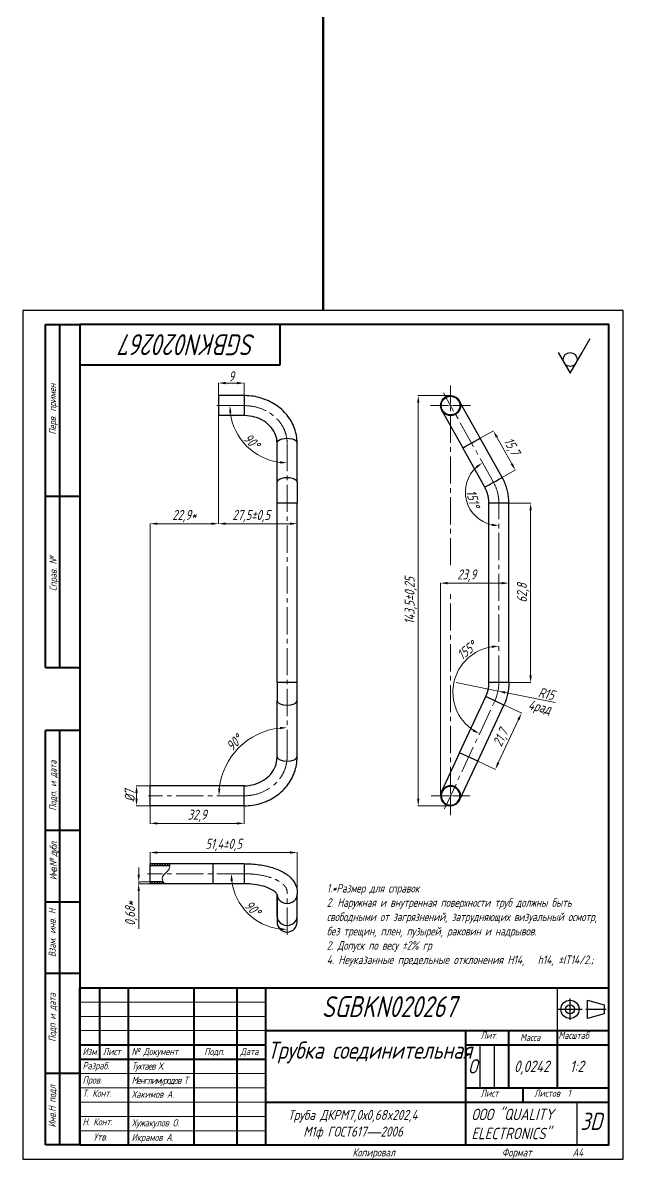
# Model space of a CAD drawing. Header units: millimetres. Extents: x 937859 to 970574, y 987894 to 996517.
# Drawn here: x 944332.6 to 944542.6, y 991222.3 to 991620 of the extents above; entities that cross this region are included whole.
import ezdxf

# ---------------------------------------------------------------- set-up
doc = ezdxf.new("R2010")
doc.units = ezdxf.units.MM
doc.header["$LTSCALE"] = 0.5
doc.linetypes.add('CENTER', pattern=[0.6, 0.375, -0.075, 0.075, -0.075])
doc.linetypes.add('CENTER2', pattern=[28.575, 19.05, -3.175, 3.175, -3.175])
for name, color, linetype, lineweight in [('0.25-STAMP', 7, 'Continuous', 25), ('0.3-STAMP', 7, 'Continuous', 30), ('MD_Visible', 7, 'Continuous', 25), ('MD_Visible Narrow', 7, 'Continuous', 25)]:
    doc.layers.add(name, color=color, linetype=linetype, lineweight=lineweight)
doc.layers.add('DIMENSION', color=1, linetype='Continuous')
doc.layers.add('Text', color=7, linetype='Continuous')
doc.styles.add('321060200064-01', font='GOST_A.TTF', dxfattribs={"width": 0.96, "oblique": 15, "height": 3.5})
doc.styles.add('A2', font='GOST_A.TTF', dxfattribs={"width": 0.955, "oblique": 15, "height": 12})
doc.styles.add('SGBKN020267', font='GOST_A.TTF', dxfattribs={"width": 0.955, "oblique": 15, "height": 3.5})
doc.styles.get("Standard").update_dxf_attribs({"font": 'GOST_A.TTF', "oblique": 15})
doc.dimstyles.new('SGBKN020267', dxfattribs={"dimtxt": 3.5, "dimasz": 2.5, "dimexe": 0.1, "dimexo": 0, "dimtad": 1, "dimtxsty": 'SGBKN020267', "dimcen": 2.5, "dimadec": 0, "dimazin": 0, "dimtfac": 1, "dimtmove": 0, "dimatfit": 3, "dimfxl": 1, "dimlwd": 9, "dimlwe": 9, "dimarcsym": 0})

# ---------------------------------------------------------------- blocks, each defined once
blk = doc.blocks.new('*D485')
at = {"color": 0, "lineweight": 9, "transparency": 16777216}
for p, q in [((944401.06, 991486), (944401.06, 991493.98)), ((944403.56, 991493.88), (944407.56, 991493.88)), ((944410.06, 991486), (944410.06, 991493.98))]:
    blk.add_line(p, q, dxfattribs=at)
at = {"color": 0, "transparency": 16777216}
for points in [[(944403.56, 991494.3), (944403.56, 991493.47), (944401.06, 991493.88)], [(944407.56, 991494.3), (944407.56, 991493.47), (944410.06, 991493.88)]]:
    blk.add_solid(points, dxfattribs=at)
at = {"layer": 'Defpoints', "color": 0, "transparency": 16777216}
for p in [(944410.06, 991493.88), (944401.06, 991486), (944410.06, 991486)]:
    blk.add_point(p, dxfattribs=at)
at = {"color": 0, "transparency": 16777216, "insert": (944405.56, 991496.26), "char_height": 3.5, "attachment_point": 5, "style": 'SGBKN020267'}
blk.add_mtext('9', dxfattribs=at)
blk = doc.blocks.new('*D486')
at = {"color": 0, "lineweight": 9, "transparency": 16777216}
for p, q in [((944401.06, 991482.5), (944401.06, 991444.59)), ((944428.56, 991459.16), (944428.56, 991444.59)), ((944426.06, 991444.69), (944403.56, 991444.69))]:
    blk.add_line(p, q, dxfattribs=at)
at = {"color": 0, "transparency": 16777216}
for points in [[(944403.56, 991445.11), (944403.56, 991444.27), (944401.06, 991444.69)], [(944426.06, 991445.11), (944426.06, 991444.27), (944428.56, 991444.69)]]:
    blk.add_solid(points, dxfattribs=at)
at = {"layer": 'Defpoints', "color": 0, "transparency": 16777216}
for p in [(944401.06, 991482.5), (944428.56, 991459.16), (944401.06, 991444.69)]:
    blk.add_point(p, dxfattribs=at)
at = {"color": 0, "transparency": 16777216, "insert": (944412.5, 991447.33), "char_height": 3.5, "attachment_point": 5, "style": 'SGBKN020267'}
blk.add_mtext('27,5%%P0,5', dxfattribs=at)
blk = doc.blocks.new('*D487')
at = {"color": 0, "lineweight": 9, "transparency": 16777216}
for p, q in [((944492.6, 991474.61), (944497.28, 991477.23)), ((944503.65, 991465.62), (944498.41, 991475)), ((944500.28, 991460.87), (944504.96, 991463.48))]:
    blk.add_line(p, q, dxfattribs=at)
at = {"color": 0, "lineweight": 5, "transparency": 16777216}
for points in [[(944498.77, 991475.2), (944498.05, 991474.79), (944497.19, 991477.18)], [(944504.01, 991465.82), (944503.29, 991465.41), (944504.87, 991463.44)]]:
    blk.add_solid(points, dxfattribs=at)
at = {"layer": 'Defpoints', "color": 0, "lineweight": 5, "transparency": 16777216}
for p in [(944492.6, 991474.61), (944497.19, 991477.18), (944500.28, 991460.87)]:
    blk.add_point(p, dxfattribs=at)
at = {"color": 0, "transparency": 16777216, "insert": (944503.33, 991471.59), "char_height": 3.5, "attachment_point": 5, "rotation": 299.1998, "style": 'SGBKN020267'}
blk.add_mtext('15,7', dxfattribs=at)
blk = doc.blocks.new('*D488')
at = {"color": 0, "lineweight": 9, "transparency": 16777216}
for p, q in [((944502.63, 991451.84), (944510.32, 991451.84)), ((944510.22, 991449.34), (944510.22, 991391.58)), ((944502.63, 991389.08), (944510.32, 991389.08))]:
    blk.add_line(p, q, dxfattribs=at)
at = {"color": 0, "transparency": 16777216}
for points in [[(944509.8, 991449.34), (944510.63, 991449.34), (944510.22, 991451.84)], [(944509.8, 991391.58), (944510.63, 991391.58), (944510.22, 991389.08)]]:
    blk.add_solid(points, dxfattribs=at)
at = {"layer": 'Defpoints', "color": 0, "transparency": 16777216}
for p in [(944502.63, 991451.84), (944502.63, 991389.08), (944510.22, 991389.08)]:
    blk.add_point(p, dxfattribs=at)
at = {"color": 0, "transparency": 16777216, "insert": (944507.58, 991420.46), "char_height": 3.5, "attachment_point": 5, "rotation": 90, "style": 'SGBKN020267'}
blk.add_mtext('62,8', dxfattribs=at)
blk = doc.blocks.new('*D489')
at = {"color": 0, "lineweight": 9, "transparency": 16777216}
for p, q in [((944500.9, 991381.26), (944507.11, 991378.36)), ((944498.91, 991361.02), (944505.96, 991376.14)), ((944491.74, 991361.61), (944497.95, 991358.72))]:
    blk.add_line(p, q, dxfattribs=at)
at = {"color": 0, "lineweight": 5, "transparency": 16777216}
for points in [[(944505.58, 991376.31), (944506.34, 991375.96), (944507.02, 991378.4)], [(944498.54, 991361.2), (944499.29, 991360.85), (944497.86, 991358.76)]]:
    blk.add_solid(points, dxfattribs=at)
at = {"layer": 'Defpoints', "color": 0, "lineweight": 5, "transparency": 16777216}
for p in [(944500.9, 991381.26), (944507.02, 991378.4), (944491.74, 991361.61)]:
    blk.add_point(p, dxfattribs=at)
at = {"color": 0, "transparency": 16777216, "insert": (944500.04, 991369.7), "char_height": 3.5, "attachment_point": 5, "rotation": 65, "style": 'SGBKN020267'}
blk.add_mtext('21,7', dxfattribs=at)
blk = doc.blocks.new('*D490')
at = {"color": 0, "lineweight": 9, "ltscale": 0.5, "transparency": 16777216}
for p, q in [((944377.15, 991346), (944377.15, 991339.74)), ((944410.06, 991346), (944410.06, 991339.74)), ((944407.56, 991339.84), (944379.65, 991339.84))]:
    blk.add_line(p, q, dxfattribs=at)
at = {"color": 0, "lineweight": 5, "ltscale": 0.5, "transparency": 16777216}
for points in [[(944379.65, 991340.26), (944379.65, 991339.43), (944377.15, 991339.84)], [(944407.56, 991340.26), (944407.56, 991339.43), (944410.06, 991339.84)]]:
    blk.add_solid(points, dxfattribs=at)
at = {"layer": 'Defpoints', "color": 0, "lineweight": 5, "ltscale": 0.5, "transparency": 16777216}
for p in [(944377.15, 991346), (944410.06, 991346), (944377.15, 991339.84)]:
    blk.add_point(p, dxfattribs=at)
at = {"color": 0, "ltscale": 0.5, "transparency": 16777216, "insert": (944393.61, 991342.48), "char_height": 3.5, "attachment_point": 5, "style": 'SGBKN020267'}
blk.add_mtext('32,9', dxfattribs=at)
blk = doc.blocks.new('*D491')
at = {"color": 0, "lineweight": 9, "ltscale": 0.5, "transparency": 16777216}
blk.add_arc((944425.06, 991349.5), 23.83, 96.0125, 173.9875, dxfattribs=at)
at = {"color": 0, "lineweight": 5, "ltscale": 0.5, "transparency": 16777216}
for points in [[(944422.54, 991373.62), (944422.58, 991372.79), (944425.06, 991373.33)], [(944401.77, 991351.97), (944400.94, 991352.02), (944401.22, 991349.5)]]:
    blk.add_solid(points, dxfattribs=at)
at = {"layer": 'Defpoints', "color": 0, "lineweight": 5, "ltscale": 0.5, "transparency": 16777216}
for p in [(944425.06, 991472.9), (944425.06, 991363.09), (944404.42, 991361.42), (944376.55, 991349.5), (944410.06, 991349.5)]:
    blk.add_point(p, dxfattribs=at)
at = {"color": 0, "ltscale": 0.5, "transparency": 16777216, "insert": (944406.53, 991368.03), "char_height": 3.5, "attachment_point": 5, "rotation": 45, "style": 'SGBKN020267'}
blk.add_mtext('90°', dxfattribs=at)
blk = doc.blocks.new('*D492')
at = {"color": 0, "lineweight": 9, "ltscale": 0.5, "transparency": 16777216}
blk.add_arc((944425.06, 991486), 20.01, 187.1637, 262.8363, dxfattribs=at)
at = {"color": 0, "ltscale": 0.5, "transparency": 16777216}
for points in [[(944404.79, 991483.48), (944405.62, 991483.53), (944405.05, 991486)], [(944422.59, 991466.56), (944422.54, 991465.73), (944425.06, 991465.99)]]:
    blk.add_solid(points, dxfattribs=at)
at = {"layer": 'Defpoints', "color": 0, "ltscale": 0.5, "transparency": 16777216}
for p in [(944399.54, 991486), (944410.06, 991486), (944407.73, 991475.99), (944425.06, 991472.9), (944425.06, 991363.09)]:
    blk.add_point(p, dxfattribs=at)
at = {"color": 0, "ltscale": 0.5, "transparency": 16777216, "insert": (944412.59, 991473.53), "char_height": 3.5, "attachment_point": 5, "rotation": 315, "style": 'SGBKN020267'}
blk.add_mtext('90°', dxfattribs=at)
blk = doc.blocks.new('*D493')
at = {"color": 0, "lineweight": 9, "ltscale": 0.5, "transparency": 16777216}
for p, q in [((944478.72, 991349.5), (944478.72, 991423.99)), ((944481.22, 991423.89), (944500.13, 991423.89)), ((944502.63, 991389.08), (944502.63, 991423.99))]:
    blk.add_line(p, q, dxfattribs=at)
at = {"color": 0, "ltscale": 0.5, "transparency": 16777216}
for points in [[(944481.22, 991424.31), (944481.22, 991423.48), (944478.72, 991423.89)], [(944500.13, 991424.31), (944500.13, 991423.48), (944502.63, 991423.89)]]:
    blk.add_solid(points, dxfattribs=at)
at = {"layer": 'Defpoints', "color": 0, "ltscale": 0.5, "transparency": 16777216}
for p in [(944502.63, 991423.89), (944502.63, 991389.08), (944478.72, 991349.5)]:
    blk.add_point(p, dxfattribs=at)
at = {"color": 0, "ltscale": 0.5, "transparency": 16777216, "insert": (944487.87, 991426.53), "char_height": 3.5, "attachment_point": 5, "style": 'SGBKN020267'}
blk.add_mtext('23,9', dxfattribs=at)
blk = doc.blocks.new('*D494')
at = {"color": 0, "lineweight": 9, "ltscale": 0.5, "transparency": 16777216}
blk.add_arc((944499.13, 991455.75), 11.74, 131.4241, 257.7757, dxfattribs=at)
at = {"color": 0, "lineweight": 5, "ltscale": 0.5, "transparency": 16777216}
for points in [[(944491.12, 991464.89), (944491.6, 991464.21), (944493.4, 991466)], [(944496.69, 991444.69), (944496.6, 991443.86), (944499.13, 991444.01)]]:
    blk.add_solid(points, dxfattribs=at)
at = {"layer": 'Defpoints', "color": 0, "lineweight": 5, "ltscale": 0.5, "transparency": 16777216}
for p in [(944479.75, 991490.43), (944497.22, 991459.16), (944487.59, 991457.9), (944499.13, 991451.84), (944499.13, 991389.08)]:
    blk.add_point(p, dxfattribs=at)
at = {"color": 0, "ltscale": 0.5, "transparency": 16777216, "insert": (944490.07, 991453.39), "char_height": 3.5, "attachment_point": 5, "rotation": 284.5999, "style": 'SGBKN020267'}
blk.add_mtext('151°', dxfattribs=at)
blk = doc.blocks.new('*D495')
at = {"color": 0, "lineweight": 9, "ltscale": 0.5, "transparency": 16777216}
blk.add_arc((944499.13, 991385.75), 16.09, 98.9113, 236.0887, dxfattribs=at)
at = {"color": 0, "ltscale": 0.5, "transparency": 16777216}
for points in [[(944496.6, 991402.06), (944496.67, 991401.23), (944499.13, 991401.84)], [(944490.36, 991372.76), (944489.95, 991372.03), (944492.33, 991371.17)]]:
    blk.add_solid(points, dxfattribs=at)
at = {"layer": 'Defpoints', "color": 0, "ltscale": 0.5, "transparency": 16777216}
for p in [(944499.13, 991451.84), (944499.13, 991389.08), (944483.47, 991382.04), (944497.72, 991382.74), (944480.11, 991344.96)]:
    blk.add_point(p, dxfattribs=at)
at = {"color": 0, "ltscale": 0.5, "transparency": 16777216, "insert": (944487.84, 991400.36), "char_height": 3.5, "attachment_point": 5, "rotation": 37.6925, "style": 'SGBKN020267'}
blk.add_mtext('155°', dxfattribs=at)
blk = doc.blocks.new('*D496')
at = {"color": 0, "lineweight": 9, "ltscale": 0.5, "transparency": 16777216}
blk.add_arc((944425.06, 991322.22), 19.51, 187.3462, 262.6537, dxfattribs=at)
at = {"color": 0, "lineweight": 5, "ltscale": 0.5, "transparency": 16777216}
for points in [[(944405.29, 991319.7), (944406.12, 991319.75), (944405.55, 991322.22)], [(944422.59, 991303.29), (944422.54, 991302.45), (944425.06, 991302.71)]]:
    blk.add_solid(points, dxfattribs=at)
at = {"layer": 'Defpoints', "color": 0, "lineweight": 5, "ltscale": 0.5, "transparency": 16777216}
for p in [(944376.2, 991322.22), (944410.06, 991322.22), (944425.06, 991315.88), (944408.16, 991312.47), (944425.06, 991300.9)]:
    blk.add_point(p, dxfattribs=at)
at = {"color": 0, "ltscale": 0.5, "transparency": 16777216, "insert": (944412.94, 991310.11), "char_height": 3.5, "attachment_point": 5, "rotation": 315, "style": 'SGBKN020267'}
blk.add_mtext('90°', dxfattribs=at)
blk = doc.blocks.new('*D497')
at = {"color": 0, "lineweight": 9, "ltscale": 0.5, "transparency": 16777216}
for p, q in [((944401.06, 991486), (944401.06, 991444.59)), ((944377.15, 991353), (944377.15, 991444.79)), ((944379.65, 991444.69), (944398.56, 991444.69))]:
    blk.add_line(p, q, dxfattribs=at)
at = {"color": 0, "ltscale": 0.5, "transparency": 16777216}
for points in [[(944379.65, 991445.11), (944379.65, 991444.27), (944377.15, 991444.69)], [(944398.56, 991445.11), (944398.56, 991444.27), (944401.06, 991444.69)]]:
    blk.add_solid(points, dxfattribs=at)
at = {"layer": 'Defpoints', "color": 0, "ltscale": 0.5, "transparency": 16777216}
for p in [(944401.06, 991486), (944401.06, 991444.69), (944377.15, 991353)]:
    blk.add_point(p, dxfattribs=at)
at = {"color": 0, "ltscale": 0.5, "transparency": 16777216, "insert": (944389.11, 991447.33), "char_height": 3.5, "attachment_point": 5, "style": 'SGBKN020267'}
blk.add_mtext('22,9*', dxfattribs=at)
blk = doc.blocks.new('*D498')
at = {"color": 0, "lineweight": 9, "ltscale": 0.5, "transparency": 16777216}
for p, q in [((944377.15, 991325.72), (944377.15, 991329.74)), ((944426.06, 991329.64), (944379.65, 991329.64)), ((944428.56, 991311.06), (944428.56, 991329.74))]:
    blk.add_line(p, q, dxfattribs=at)
at = {"color": 0, "lineweight": 5, "ltscale": 0.5, "transparency": 16777216}
for points in [[(944379.65, 991330.06), (944379.65, 991329.23), (944377.15, 991329.64)], [(944426.06, 991330.06), (944426.06, 991329.23), (944428.56, 991329.64)]]:
    blk.add_solid(points, dxfattribs=at)
at = {"layer": 'Defpoints', "color": 0, "lineweight": 5, "ltscale": 0.5, "transparency": 16777216}
for p in [(944377.15, 991329.64), (944377.15, 991325.72), (944428.56, 991311.06)]:
    blk.add_point(p, dxfattribs=at)
at = {"color": 0, "ltscale": 0.5, "transparency": 16777216, "insert": (944402.86, 991332.28), "char_height": 3.5, "attachment_point": 5, "style": 'SGBKN020267'}
blk.add_mtext('51,4%%P0,5', dxfattribs=at)
blk = doc.blocks.new('*D499')
at = {"color": 0, "lineweight": 9, "ltscale": 0.5, "transparency": 16777216}
for p, q in [((944484.13, 991389.08), (944498.84, 991386.13)), ((944518.76, 991382.13), (944501.29, 991385.64))]:
    blk.add_line(p, q, dxfattribs=at)
at = {"color": 0, "ltscale": 0.5, "transparency": 16777216}
blk.add_solid([(944501.37, 991386.04), (944501.21, 991385.23), (944498.84, 991386.13)], dxfattribs=at)
at = {"layer": 'Defpoints', "color": 0, "ltscale": 0.5, "transparency": 16777216}
for p in [(944484.13, 991389.08), (944498.84, 991386.13)]:
    blk.add_point(p, dxfattribs=at)
at = {"color": 0, "ltscale": 0.5, "transparency": 16777216, "insert": (944515.69, 991385.17), "char_height": 3.5, "attachment_point": 5, "rotation": 348.6628, "style": 'SGBKN020267'}
blk.add_mtext('R15', dxfattribs=at)
blk = doc.blocks.new('*D500')
at = {"color": 0, "lineweight": 9, "ltscale": 0.5, "transparency": 16777216}
for p, q in [((944482.22, 991489.5), (944470.83, 991489.5)), ((944470.93, 991348.5), (944470.93, 991487)), ((944482.22, 991346), (944470.83, 991346))]:
    blk.add_line(p, q, dxfattribs=at)
at = {"color": 0, "lineweight": 5, "ltscale": 0.5, "transparency": 16777216}
for points in [[(944470.51, 991487), (944471.34, 991487), (944470.93, 991489.5)], [(944470.51, 991348.5), (944471.34, 991348.5), (944470.93, 991346)]]:
    blk.add_solid(points, dxfattribs=at)
at = {"layer": 'Defpoints', "color": 0, "lineweight": 5, "ltscale": 0.5, "transparency": 16777216}
for p in [(944470.93, 991489.5), (944482.22, 991489.5), (944482.22, 991346)]:
    blk.add_point(p, dxfattribs=at)
at = {"color": 0, "ltscale": 0.5, "transparency": 16777216, "insert": (944468.29, 991417.75), "char_height": 3.5, "width": 11.0627, "attachment_point": 5, "rotation": 90, "style": 'SGBKN020267'}
blk.add_mtext('143,5%%P0,25', dxfattribs=at)
blk = doc.blocks.new('*D501')
at = {"color": 0, "lineweight": 9, "ltscale": 0.5, "transparency": 16777216}
for p, q in [((944373.17, 991321.9), (944373.17, 991324.4)), ((944377.15, 991319.4), (944373.07, 991319.4)), ((944373.17, 991319.4), (944373.17, 991318.72)), ((944377.15, 991318.72), (944373.07, 991318.72)), ((944373.17, 991316.22), (944373.17, 991302.92))]:
    blk.add_line(p, q, dxfattribs=at)
at = {"color": 0, "lineweight": 5, "ltscale": 0.5, "transparency": 16777216}
for points in [[(944372.75, 991321.9), (944373.58, 991321.9), (944373.17, 991319.4)], [(944372.75, 991316.22), (944373.58, 991316.22), (944373.17, 991318.72)]]:
    blk.add_solid(points, dxfattribs=at)
at = {"layer": 'Defpoints', "color": 0, "lineweight": 5, "ltscale": 0.5, "transparency": 16777216}
for p in [(944377.15, 991319.4), (944373.17, 991318.72), (944377.15, 991318.72)]:
    blk.add_point(p, dxfattribs=at)
at = {"color": 0, "ltscale": 0.5, "transparency": 16777216, "insert": (944370.53, 991308.32), "char_height": 3.5, "attachment_point": 5, "rotation": 90, "style": 'SGBKN020267'}
blk.add_mtext('0,68*', dxfattribs=at)
blk = doc.blocks.new('*D502')
at = {"color": 0, "lineweight": 9, "ltscale": 0.5, "transparency": 16777216}
for p, q in [((944377.15, 991353), (944372.31, 991353)), ((944372.41, 991348.5), (944372.41, 991350.5)), ((944377.15, 991346), (944372.31, 991346))]:
    blk.add_line(p, q, dxfattribs=at)
at = {"color": 0, "lineweight": 5, "ltscale": 0.5, "transparency": 16777216}
for points in [[(944372, 991350.5), (944372.83, 991350.5), (944372.41, 991353)], [(944372, 991348.5), (944372.83, 991348.5), (944372.41, 991346)]]:
    blk.add_solid(points, dxfattribs=at)
at = {"layer": 'Defpoints', "color": 0, "lineweight": 5, "ltscale": 0.5, "transparency": 16777216}
for p in [(944372.41, 991353), (944377.15, 991353), (944377.15, 991346)]:
    blk.add_point(p, dxfattribs=at)
at = {"color": 0, "ltscale": 0.5, "transparency": 16777216, "insert": (944370.04, 991349.5), "char_height": 3.5, "attachment_point": 5, "rotation": 90, "style": 'SGBKN020267'}
blk.add_mtext('%%C7', dxfattribs=at)
blk = doc.blocks.new('*U627')
at = {"layer": 'Text', "color": 0, "linetype": 'CENTER2', "lineweight": 5, "transparency": 16777216}
for p, q in [((0, 0.7), (0, 7)), ((-7, 0), (-0.7, 0)), ((0.7, 0), (7, 0)), ((0, -55.86), (0, -0.7))]:
    blk.add_line(p, q, dxfattribs=at)
at = {"layer": 'Text', "color": 0, "linetype": 'Continuous', "lineweight": 5, "transparency": 16777216}
for p, q in [((-0.35, 0), (0.35, 0)), ((0, -0.35), (0, 0.35))]:
    blk.add_line(p, q, dxfattribs=at)
blk = doc.blocks.new('*U628')
at = {"layer": 'Text', "color": 0, "linetype": 'CENTER2', "lineweight": 5, "transparency": 16777216}
for p, q in [((0, 0.65), (0, 71.91)), ((-6.76, 0), (-0.65, 0)), ((0.65, 0), (6.76, 0)), ((0, -6.76), (0, -0.65))]:
    blk.add_line(p, q, dxfattribs=at)
at = {"layer": 'Text', "color": 0, "linetype": 'Continuous', "lineweight": 5, "transparency": 16777216}
for p, q in [((-0.33, 0), (0.33, 0)), ((0, -0.33), (0, 0.33))]:
    blk.add_line(p, q, dxfattribs=at)

msp = doc.modelspace()

# ---------------------------------------------------------------- hatches: boundary and pattern name
at = {"lineweight": 9, "ltscale": 0.5}
h = msp.add_hatch(dxfattribs=at)
h.set_pattern_fill('ANSI31', color=256, scale=0.2)
h.set_pattern_definition([(45, (942653.058, 989343.78744), (-0.4490128, 0.4490128), [])])
edge = h.paths.add_edge_path()
edge.add_line((944377.153, 991325.722), (944377.153, 991325.042))
edge.add_line((944377.153, 991325.042), (944384.056, 991325.042))
edge.add_spline(control_points=[(944384.056, 991325.042), (944384.059, 991325.264), (944384.043, 991325.492), (944384.016, 991325.722)], knot_values=[1.0009145, 1.0009145, 1.0009145, 1.0009145, 1.6698624, 1.6698624, 1.6698624, 1.6698624], degree=3, periodic=0)
edge.add_line((944384.016, 991325.722), (944377.153, 991325.722))
edge = h.paths.add_edge_path()
edge.add_spline(control_points=[(944382.159, 991318.722), (944381.978, 991318.952), (944381.822, 991319.178), (944381.697, 991319.402)], knot_values=[8.6751604, 8.6751604, 8.6751604, 8.6751604, 9.4883827, 9.4883827, 9.4883827, 9.4883827], degree=3, periodic=0)
edge.add_line((944381.697, 991319.402), (944377.153, 991319.402))
edge.add_line((944377.153, 991319.402), (944377.153, 991318.722))
edge.add_line((944377.153, 991318.722), (944382.159, 991318.722))

# ---------------------------------------------------------------- linework, layer by layer
at = {"color": 1, "lineweight": 90}
msp.add_line((944437.615, 991519.327), (944437.615, 992017.59), dxfattribs=at)
at = {"color": 0}
msp.add_line((944524.055, 991497.303), (944531.097, 991509.501), dxfattribs=at)
for p, q in [((944519.615, 991267.327), (944519.615, 991282.327)), ((944526.36, 991242.327), (944526.36, 991227.327))]:
    msp.add_line(p, q)
at = {"lineweight": 25}
for p, q in [((944523.987, 991278.598), (944523.987, 991271.055)), ((944519.892, 991274.789), (944528.268, 991274.789)), ((944529.504, 991274.789), (944536.644, 991274.789))]:
    msp.add_line(p, q, dxfattribs=at)
at = {"color": 0}
msp.add_lwpolyline([(944519.858, 991504.573), (944524.055, 991497.303), (944528.252, 991504.573)], dxfattribs=at)
at = {"lineweight": 25}
msp.add_lwpolyline([(944530.156, 991277.985), (944535.895, 991276.407), (944535.895, 991274.789), (944535.895, 991273.172), (944530.156, 991271.594), (944530.156, 991274.789)], close=True, dxfattribs=at)
at = {"color": 0}
msp.add_circle((944524.055, 991502.15), 2.423, dxfattribs=at)
at = {"lineweight": 25}
for radius in [3.196, 1.618]:
    msp.add_circle((944523.987, 991274.789), radius, dxfattribs=at)
at = {"lineweight": 9, "ltscale": 0.5}
msp.add_open_spline([(944384.016, 991325.722), (944384.089, 991325.105), (944384.062, 991323.293), (944380.75, 991321.392), (944381.486, 991319.576), (944382.159, 991318.722)], degree=3, knots=[1.0009145, 1.0009145, 1.0009145, 1.0009145, 2.7917911, 6.4611758, 9.4883827, 9.4883827, 9.4883827, 9.4883827], dxfattribs=at)
at = {"layer": '0.25-STAMP', "color": 0, "lineweight": 9}
for p, q in [((944352.615, 991277.327), (944417.615, 991277.327)), ((944352.615, 991272.327), (944417.615, 991272.327)), ((944352.615, 991267.327), (944417.615, 991267.327)), ((944352.615, 991252.327), (944417.615, 991252.327)), ((944352.615, 991247.327), (944417.615, 991247.327)), ((944352.615, 991242.327), (944417.615, 991242.327)), ((944352.615, 991237.327), (944417.615, 991237.327)), ((944352.615, 991232.327), (944417.615, 991232.327))]:
    msp.add_line(p, q, dxfattribs=at)
at = {"layer": '0.25-STAMP', "color": 0}
for p, q in [((944492.615, 991247.327), (944492.615, 991262.327)), ((944497.615, 991247.327), (944497.615, 991262.327))]:
    msp.add_line(p, q, dxfattribs=at)
at = {"layer": '0.25-STAMP'}
msp.add_lwpolyline([(944332.615, 991222.327), (944542.615, 991222.327), (944542.615, 991519.327), (944332.615, 991519.327), (944332.615, 991222.327)], dxfattribs=at)
at = {"layer": '0.3-STAMP', "color": 0, "lineweight": 40}
for p, q in [((944340.615, 991394.327), (944340.615, 991514.327)), ((944340.615, 991514.327), (944352.615, 991514.327)), ((944345.615, 991394.327), (944345.615, 991514.327)), ((944352.615, 991514.327), (944352.615, 991394.327)), ((944340.615, 991454.327), (944352.615, 991454.327)), ((944340.615, 991394.327), (944352.615, 991394.327)), ((944340.615, 991227.327), (944340.615, 991372.327)), ((944352.615, 991372.327), (944340.615, 991372.327)), ((944345.615, 991227.327), (944345.615, 991372.327)), ((944352.615, 991372.327), (944352.615, 991227.327)), ((944352.615, 991337.327), (944340.615, 991337.327)), ((944352.615, 991312.327), (944340.615, 991312.327)), ((944352.615, 991287.327), (944340.615, 991287.327)), ((944352.615, 991282.327), (944537.615, 991282.327)), ((944352.615, 991227.327), (944352.615, 991282.327)), ((944359.615, 991257.327), (944359.615, 991282.327)), ((944369.615, 991227.327), (944369.615, 991282.327)), ((944392.615, 991227.327), (944392.615, 991282.327)), ((944407.615, 991227.327), (944407.615, 991282.327)), ((944417.615, 991227.327), (944417.615, 991282.327)), ((944417.615, 991267.327), (944537.615, 991267.327)), ((944487.615, 991227.327), (944487.615, 991267.327)), ((944502.615, 991247.327), (944502.615, 991267.327)), ((944519.615, 991247.327), (944519.615, 991267.327)), ((944352.615, 991262.327), (944417.615, 991262.327)), ((944487.615, 991262.327), (944537.615, 991262.327)), ((944352.615, 991257.327), (944417.615, 991257.327)), ((944352.615, 991252.327), (944340.615, 991252.327)), ((944487.615, 991247.327), (944537.615, 991247.327)), ((944507.615, 991242.327), (944507.615, 991247.327)), ((944417.615, 991242.327), (944537.615, 991242.327)), ((944352.615, 991227.327), (944340.615, 991227.327))]:
    msp.add_line(p, q, dxfattribs=at)
at = {"layer": '0.3-STAMP', "lineweight": 40}
for p, q in [((944422.615, 991514.327), (944352.615, 991514.327)), ((944422.615, 991500.327), (944422.615, 991514.327)), ((944352.615, 991500.327), (944422.615, 991500.327))]:
    msp.add_line(p, q, dxfattribs=at)
at = {"layer": '0.3-STAMP', "color": 0}
for p, q in [((944537.615, 991227.327), (944537.615, 991282.327)), ((944352.615, 991227.327), (944537.615, 991227.327))]:
    msp.add_line(p, q, dxfattribs=at)
at = {"layer": '0.3-STAMP', "lineweight": 40}
msp.add_lwpolyline([(944352.615, 991227.327), (944537.615, 991227.327), (944537.615, 991514.327), (944352.615, 991514.327), (944352.615, 991227.327)], dxfattribs=at)
at = {"layer": 'MD_Visible', "linetype": 'CENTER2', "lineweight": 9, "extrusion": (0, 1, 0)}
for p, q in [((944497.222, 991459.161), (944479.746, 991490.432)), ((944410.059, 991485.998), (944399.543, 991485.998)), ((944425.059, 991363.092), (944425.059, 991472.904)), ((944499.129, 991389.076), (944499.129, 991451.843)), ((944480.107, 991344.958), (944497.723, 991382.736)), ((944410.059, 991349.498), (944376.551, 991349.498))]:
    msp.add_line(p, q, dxfattribs=at)
at = {"layer": 'MD_Visible', "extrusion": (0, 1, 0)}
for p, q in [((944401.059, 991489.498), (944401.059, 991482.498)), ((944410.059, 991489.498), (944401.059, 991489.498)), ((944492.597, 991474.612), (944485.279, 991487.705)), ((944410.059, 991482.498), (944401.059, 991482.498)), ((944479.169, 991484.29), (944486.486, 991471.197)), ((944500.278, 991460.868), (944492.597, 991474.612)), ((944421.559, 991459.161), (944421.559, 991472.904)), ((944428.559, 991459.161), (944428.559, 991472.904)), ((944494.167, 991457.453), (944486.486, 991471.197)), ((944421.559, 991389.076), (944421.559, 991451.843)), ((944428.559, 991389.076), (944428.559, 991451.843)), ((944495.629, 991389.076), (944495.629, 991451.843)), ((944502.629, 991389.076), (944502.629, 991451.843)), ((944421.559, 991389.076), (944421.559, 991382.736)), ((944428.559, 991382.736), (944428.559, 991389.076)), ((944485.391, 991364.572), (944494.551, 991384.215)), ((944421.559, 991363.092), (944421.559, 991382.736)), ((944428.559, 991363.092), (944428.559, 991382.736)), ((944491.735, 991361.613), (944500.895, 991381.257)), ((944485.391, 991364.572), (944479.052, 991350.977)), ((944485.396, 991348.019), (944491.735, 991361.613)), ((944377.153, 991345.998), (944377.153, 991352.998)), ((944410.059, 991352.998), (944377.153, 991352.998)), ((944410.059, 991345.998), (944377.153, 991345.998))]:
    msp.add_line(p, q, dxfattribs=at)
at = {"layer": 'MD_Visible'}
for p, q in [((944377.153, 991318.722), (944377.153, 991325.722)), ((944400.059, 991325.722), (944377.153, 991325.722)), ((944384.056, 991325.042), (944377.153, 991325.042)), ((944399.059, 991325.722), (944399.059, 991318.722)), ((944410.059, 991325.722), (944400.059, 991325.722)), ((944381.697, 991319.402), (944377.153, 991319.402)), ((944400.059, 991318.722), (944377.153, 991318.722)), ((944410.059, 991318.722), (944400.059, 991318.722)), ((944428.559, 991315.883), (944428.559, 991314.919)), ((944421.559, 991314.906), (944421.559, 991306.723)), ((944421.559, 991307.224), (944421.559, 991314.904)), ((944428.559, 991307.224), (944428.559, 991314.904)), ((944421.559, 991307.224), (944421.559, 991305.318)), ((944428.559, 991305.318), (944428.559, 991307.224))]:
    msp.add_line(p, q, dxfattribs=at)
at = {"layer": 'MD_Visible', "linetype": 'CENTER2', "lineweight": 9}
for p, q in [((944410.059, 991322.222), (944376.198, 991322.222)), ((944425.059, 991300.903), (944425.059, 991315.883))]:
    msp.add_line(p, q, dxfattribs=at)
at = {"layer": 'MD_Visible'}
for radius in [3.5, 3.26]:
    msp.add_circle((944482.224, 991485.998), radius, dxfattribs=at)
at = {"layer": 'MD_Visible', "extrusion": (3.01754e-16, -5.3868e-42, -1)}
for radius in [3.5, 3.26]:
    msp.add_circle((-944482.224, 991349.498), radius, dxfattribs=at)
at = {"layer": 'MD_Visible'}
for centre, radius, start, end in [((944484.129, 991389.076), 11.5, 335, 0), ((944425.059, 991305.318), 3.5, 179.99991, 359.99991)]:
    msp.add_arc(centre, radius, start, end, dxfattribs=at)
at = {"layer": 'MD_Visible', "linetype": 'CENTER2', "lineweight": 9, "extrusion": (3.01754e-16, -5.38568e-42, -1)}
msp.add_arc((-944484.129, 991389.076), 15, 180, 205, dxfattribs=at)
at = {"layer": 'MD_Visible', "extrusion": (3.01754e-16, -5.38568e-42, -1)}
msp.add_arc((-944484.129, 991389.076), 18.5, 180, 205, dxfattribs=at)
at = {"layer": 'MD_Visible', "extrusion": (1.22465e-16, 0, -1)}
msp.add_ellipse((944421.559, 991451.843), major_axis=(0, 15), ratio=0.0000016, start_param=-1.5707963, end_param=-1.0611637, dxfattribs=at)
at = {"layer": 'MD_Visible'}
msp.add_ellipse((944428.559, 991451.843), major_axis=(0, 15), ratio=0.0000016, start_param=1.0611632, end_param=1.5707963, dxfattribs=at)
for points, knots in [([(944428.559, 991472.904), (944428.559, 991474.636), (944428.254, 991476.367), (944427.07, 991479.664), (944426.185, 991481.225), (944423.926, 991484.036), (944422.545, 991485.278), (944419.449, 991487.31), (944417.735, 991488.101), (944414.135, 991489.18), (944412.249, 991489.468), (944410.259, 991489.497), (944410.159, 991489.498), (944410.059, 991489.498)], [6.2831845, 6.2831845, 6.2831845, 6.2831845, 6.5870144, 6.5870144, 6.8949407, 6.8949407, 7.2091001, 7.2091001, 7.5232595, 7.5232595, 7.8374189, 7.8374189, 7.8539816, 7.8539816, 7.8539816, 7.8539816]), ([(944421.559, 991472.904), (944421.559, 991473.855), (944421.388, 991474.807), (944420.702, 991476.651), (944420.185, 991477.543), (944418.824, 991479.179), (944417.978, 991479.922), (944416.046, 991481.148), (944414.965, 991481.635), (944412.684, 991482.296), (944411.488, 991482.476), (944410.211, 991482.497), (944410.135, 991482.498), (944410.059, 991482.498)], [6.2831845, 6.2831845, 6.2831845, 6.2831845, 6.597344, 6.597344, 6.9115034, 6.9115034, 7.2256628, 7.2256628, 7.5332327, 7.5332327, 7.8348747, 7.8348747, 7.8539816, 7.8539816, 7.8539816, 7.8539816]), ([(944502.629, 991451.843), (944502.629, 991452.472), (944502.597, 991453.1), (944502.469, 991454.351), (944502.373, 991454.973), (944502.118, 991456.204), (944501.96, 991456.813), (944501.581, 991458.012), (944501.361, 991458.601), (944500.863, 991459.755), (944500.584, 991460.32), (944500.278, 991460.868)], [4.71238898, 4.71238898, 4.71238898, 4.71238898, 4.81431555, 4.81431555, 4.91624211, 4.91624211, 5.01816868, 5.01816868, 5.12009525, 5.12009525, 5.22202182, 5.22202182, 5.22202182, 5.22202182]), ([(944495.629, 991451.843), (944495.629, 991452.234), (944495.609, 991452.624), (944495.529, 991453.402), (944495.47, 991453.788), (944495.311, 991454.554), (944495.213, 991454.932), (944494.977, 991455.678), (944494.841, 991456.044), (944494.531, 991456.761), (944494.358, 991457.112), (944494.167, 991457.453)], [4.71238898, 4.71238898, 4.71238898, 4.71238898, 4.81431555, 4.81431555, 4.91624211, 4.91624211, 5.01816868, 5.01816868, 5.12009525, 5.12009525, 5.22202182, 5.22202182, 5.22202182, 5.22202182]), ([(944410.059, 991345.998), (944411.962, 991345.998), (944413.865, 991346.27), (944417.501, 991347.341), (944419.234, 991348.14), (944422.367, 991350.203), (944423.767, 991351.467), (944426.084, 991354.358), (944427.001, 991355.983), (944428.233, 991359.422), (944428.554, 991361.232), (944428.559, 991363.06), (944428.559, 991363.076), (944428.559, 991363.092)], [4.712389, 4.712389, 4.712389, 4.712389, 5.0265482, 5.0265482, 5.3407075, 5.3407075, 5.6548668, 5.6548668, 5.969026, 5.969026, 6.2804137, 6.2804137, 6.2831853, 6.2831853, 6.2831853, 6.2831853]), ([(944410.059, 991352.998), (944411.257, 991352.998), (944412.455, 991353.165), (944414.733, 991353.812), (944415.811, 991354.294), (944417.753, 991355.522), (944418.612, 991356.273), (944420.026, 991357.956), (944420.577, 991358.89), (944421.329, 991360.84), (944421.532, 991361.857), (944421.558, 991362.948), (944421.559, 991363.02), (944421.559, 991363.092)], [4.712389, 4.712389, 4.712389, 4.712389, 5.0163051, 5.0163051, 5.3217696, 5.3217696, 5.632646, 5.632646, 5.9468052, 5.9468052, 6.2609645, 6.2609645, 6.2831853, 6.2831853, 6.2831853, 6.2831853]), ([(944410.059, 991325.722), (944411.785, 991325.722), (944413.51, 991325.608), (944416.831, 991325.152), (944418.426, 991324.811), (944421.381, 991323.904), (944422.741, 991323.34), (944425.167, 991321.929), (944426.247, 991321.084), (944427.835, 991319.019), (944428.392, 991317.824), (944428.548, 991316.306), (944428.559, 991316.094), (944428.559, 991315.883)], [4.7123899, 4.7123899, 4.7123899, 4.7123899, 5.0265482, 5.0265482, 5.3407075, 5.3407075, 5.6548668, 5.6548668, 5.969026, 5.969026, 6.2398151, 6.2398151, 6.2831853, 6.2831853, 6.2831853, 6.2831853]), ([(944421.559, 991314.904), (944421.559, 991314.92), (944421.578, 991314.976), (944421.269, 991315.44), (944420.976, 991315.767), (944420.055, 991316.448), (944419.459, 991316.796), (944417.967, 991317.459), (944417.054, 991317.771), (944414.98, 991318.289), (944413.808, 991318.488), (944411.761, 991318.682), (944410.91, 991318.722), (944410.059, 991318.722)], [6.2831845, 6.2831845, 6.2831845, 6.2831845, 6.597344, 6.597344, 6.8667323, 6.8667323, 7.1152831, 7.1152831, 7.3808528, 7.3808528, 7.6619279, 7.6619279, 7.8539816, 7.8539816, 7.8539816, 7.8539816])]:
    msp.add_open_spline(points, degree=3, knots=knots, dxfattribs=at)
at = {"layer": 'MD_Visible', "linetype": 'CENTER2', "lineweight": 9}
for points, knots in [([(944425.059, 991472.904), (944425.059, 991473.735), (944424.967, 991474.571), (944424.575, 991476.341), (944424.245, 991477.267), (944423.355, 991479.04), (944422.798, 991479.884), (944421.486, 991481.441), (944420.729, 991482.157), (944418.848, 991483.583), (944417.679, 991484.247), (944415.175, 991485.272), (944413.843, 991485.632), (944411.678, 991485.94), (944410.869, 991485.998), (944410.059, 991485.998)], [6.2831845, 6.2831845, 6.2831845, 6.2831845, 6.4741731, 6.4741731, 6.6957962, 6.6957962, 6.9174193, 6.9174193, 7.1390424, 7.1390424, 7.4155316, 7.4155316, 7.6920209, 7.6920209, 7.8539816, 7.8539816, 7.8539816, 7.8539816]), ([(944499.129, 991451.843), (944499.129, 991452.792), (944499.038, 991453.742), (944498.557, 991456.244), (944498.002, 991457.766), (944497.222, 991459.161)], [4.71238898, 4.71238898, 4.71238898, 4.71238898, 4.90229513, 4.90229513, 5.22202182, 5.22202182, 5.22202182, 5.22202182]), ([(944410.059, 991349.498), (944411.025, 991349.498), (944411.993, 991349.583), (944414.289, 991349.991), (944415.595, 991350.397), (944418.044, 991351.517), (944419.18, 991352.229), (944420.985, 991353.727), (944421.7, 991354.463), (944422.937, 991356.053), (944423.462, 991356.913), (944424.289, 991358.687), (944424.593, 991359.599), (944424.94, 991361.241), (944425.028, 991361.959), (944425.057, 991362.815), (944425.059, 991362.953), (944425.059, 991363.092)], [4.712389, 4.712389, 4.712389, 4.712389, 4.9058237, 4.9058237, 5.1799334, 5.1799334, 5.4540431, 5.4540431, 5.6690724, 5.6690724, 5.8841017, 5.8841017, 6.093906, 6.093906, 6.2524686, 6.2524686, 6.2831853, 6.2831853, 6.2831853, 6.2831853]), ([(944410.059, 991322.222), (944411.058, 991322.222), (944412.058, 991322.18), (944415.075, 991321.922), (944417.023, 991321.566), (944419.401, 991320.855), (944420.043, 991320.628), (944421.041, 991320.209), (944421.425, 991320.028), (944422.177, 991319.629), (944422.546, 991319.406), (944423.148, 991318.991), (944423.396, 991318.797), (944423.866, 991318.376), (944424.083, 991318.148), (944424.345, 991317.818), (944424.403, 991317.74), (944424.516, 991317.575), (944424.569, 991317.49), (944424.719, 991317.231), (944424.803, 991317.054), (944424.998, 991316.54), (944425.059, 991316.217), (944425.059, 991315.883)], [4.7123899, 4.7123899, 4.7123899, 4.7123899, 4.9122835, 4.9122835, 5.3279604, 5.3279604, 5.494689, 5.494689, 5.6100269, 5.6100269, 5.7354504, 5.7354504, 5.8411723, 5.8411723, 5.9592261, 5.9592261, 6.0004603, 6.0004603, 6.0416945, 6.0416945, 6.1241629, 6.1241629, 6.2831853, 6.2831853, 6.2831853, 6.2831853])]:
    msp.add_open_spline(points, degree=3, knots=knots, dxfattribs=at)
at = {"layer": 'MD_Visible'}
msp.add_open_spline([(944410.059, 991318.722), (944410.059, 991318.722), (944410.059, 991318.722), (944410.059, 991318.722)], degree=3, dxfattribs=at)
at = {"layer": 'MD_Visible Narrow', "extrusion": (0, 1, 0)}
for p, q in [((944410.059, 991489.498), (944410.059, 991482.498)), ((944428.559, 991451.843), (944421.559, 991451.843)), ((944502.629, 991451.843), (944495.629, 991451.843)), ((944428.559, 991389.076), (944421.559, 991389.076)), ((944502.629, 991389.076), (944495.629, 991389.076)), ((944500.895, 991381.257), (944494.551, 991384.215)), ((944491.735, 991361.613), (944485.391, 991364.572)), ((944410.059, 991345.998), (944410.059, 991352.998))]:
    msp.add_line(p, q, dxfattribs=at)
at = {"layer": 'MD_Visible Narrow'}
msp.add_line((944410.059, 991325.722), (944410.059, 991318.722), dxfattribs=at)
at = {"layer": 'MD_Visible Narrow', "extrusion": (1.22465e-16, 4.70198e-38, -1)}
msp.add_ellipse((944425.059, 991472.904), major_axis=(-3.5, 0), ratio=0.4878568, start_param=0, end_param=3.1415927, dxfattribs=at)
at = {"layer": 'MD_Visible Narrow', "extrusion": (3.01754e-16, 1.22273e-29, -1)}
msp.add_ellipse((944489.542, 991472.904), major_axis=(3.055, 1.707), ratio=0.0000008, start_param=3.1415928, end_param=6.2831854, dxfattribs=at)
at = {"layer": 'MD_Visible Narrow', "extrusion": (1.22465e-16, 2.82119e-37, -1)}
msp.add_ellipse((944425.059, 991459.161), major_axis=(-3.5, 0), ratio=0.4878568, start_param=0, end_param=3.1415927, dxfattribs=at)
at = {"layer": 'MD_Visible Narrow', "extrusion": (3.01754e-16, 7.55088e-29, -1)}
msp.add_ellipse((944497.222, 991459.161), major_axis=(3.055, 1.707), ratio=0.0000008, start_param=3.1415928, end_param=6.2831855, dxfattribs=at)
at = {"layer": 'MD_Visible Narrow'}
for centre, major_axis, ratio, start_param, end_param in [((944425.059, 991382.736), (3.5, 0), 0.4226183, 3.1415927, 6.2831853), ((944425.059, 991363.092), (3.5, 0), 0.4226183, 3.1415927, 6.2831853), ((944425.059, 991314.904), (-3.5, 0), 0.8729237, 0, 3.1415927), ((944425.059, 991307.224), (-3.5, 0), 0.8729237, 0, 3.1415927)]:
    msp.add_ellipse(centre, major_axis=major_axis, ratio=ratio, start_param=start_param, end_param=end_param, dxfattribs=at)

# ---------------------------------------------------------------- block references
at = {"layer": 'Text', "linetype": 'CENTER2', "lineweight": 5}
msp.add_blockref('*U627', (944482.224, 991485.998), dxfattribs=at)
at = {"layer": 'Text', "linetype": 'CENTER2', "lineweight": 5, "extrusion": (3.01754e-16, 0, -1)}
msp.add_blockref('*U628', (-944482.224, 991349.498), dxfattribs=at)

# ---------------------------------------------------------------- texts
at = {"insert": (944414.222, 991503.655), "char_height": 8, "width": 58.0702, "attachment_point": 1, "rotation": 180, "style": 'A2'}
msp.add_mtext('{\\H0.91667x;SGBKN020267}', dxfattribs=at)
at = {"insert": (944438.924, 991318.644), "char_height": 3, "width": 99.83875, "attachment_point": 1, "style": 'A2'}
msp.add_mtext('1.*Размер для справок\\P2. Наружная и внутренная поверхности труб должны быть свободными от загрязнений, затрудняющих визуальный осмотр, без трещин, плен, пузырей, раковин и надрывов.\\P2. Допуск по весу ±2% гр\\P{\\W1;\\C0;4. Неуказанные предельные отклонения H14,   h14, ±IT14/2.;}', dxfattribs=at)
at = {"char_height": 2.5, "attachment_point": 1, "rotation": 90}
for s, width, insert in [('Взам. инв. Н', 23.14272, (944341.671, 991293.019)), ('Подп и дата', 23.14272, (944341.671, 991263.414)), ('Инв.Н подл', 20.82714, (944341.654, 991233.447))]:
    msp.add_mtext_dynamic_manual_height_columns(s, width=width, gutter_width=12.5, heights=[0], dxfattribs=dict(at, insert=insert))
at = {"ltscale": 0.5, "insert": (944437.184, 991279.39), "char_height": 8, "width": 82.33636, "attachment_point": 1, "style": 'A2'}
msp.add_mtext('{\\H0.91667x;SGBKN020267}', dxfattribs=at)
at = {"lineweight": 25, "attachment_point": 1}
for s, width, insert, char_height in [('Лит.', 12.39236, (944492.706, 991266.954), 2.5), ('Масса', 25.87719, (944506.527, 991266.185), 2.5), ('Масштаб', 12.39236, (944519.923, 991266.954), 2.5), ('Изм.', 4.19506, (944353.528, 991261.269), 2.5), ('Лист', 4.19506, (944360.619, 991261.269), 2.5), ('№ Документ', 37.18745, (944370.676, 991261.269), 2.5), ('Подп.', 4.19506, (944396.076, 991261.269), 2.5), ('Дата', 4.19506, (944408.745, 991261.269), 2.5), ('Разраб.', 4.19506, (944353.528, 991256.303), 2.5), ('{\\W0.9;\\T0.85;Тухтаев Х.}', 15.01976, (944370.71, 991256.2), 2.5), ('O', 4.40175, (944488.218, 991257.345), 5), ('0,0242', 12.39236, (944504.41, 991256.824), 4), ('1:2', 12.39236, (944523.954, 991256.824), 4), ('Пров.', 14.87607, (944353.528, 991251.303), 2.5), ('{\\Q15;\\W0.9;\\T0.85;Менглимуродов Т}', 110.47366, (944370.71, 991251.2), 2.5), ('Т. Конт.', 94.43427, (944353.528, 991246.694), 2.5), ('Хакимов А.', 64.98348, (944370.71, 991246.322), 2.5), ('Лист', 12.39236, (944492.706, 991246.681), 2.5), ('Листов  1', 20.66045, (944511.441, 991246.681), 2.5), ('ООО "QUALITY\\PELECTRONICS"', 159.71271, (944489.522, 991240.016), 4), ('Н. Конт.', 90.98869, (944353.528, 991236.693), 2.5), ('\\pxt7;Хужакулов О.', 64.98348, (944370.71, 991236.322), 2.5), ('3D', 12.39236, (944527.597, 991238.601), 6), ('Утв.', 10.89426, (944357.406, 991231.393), 2.5), ('Икрамов А.', 77.55986, (944370.71, 991231.241), 2.5)]:
    msp.add_mtext_dynamic_manual_height_columns(s, width=width, gutter_width=19.446, heights=[0], dxfattribs=dict(at, insert=insert, char_height=char_height))
at = {"attachment_point": 1}
for s, heights, insert, char_height in [('\\pxqc;Трубка соединительная', [0], (944417.911, 991263.494), 6), ('\\pxqc;Копировал', [4.979], (944419.26, 991226.125), 2.8), ('\\pxqc;Формат', [4.979], (944469.307, 991226.125), 2.8), ('\\pxqc;A4', [4.979], (944490.62, 991226.125), 2.8)]:
    msp.add_mtext_dynamic_manual_height_columns(s, width=72.16431, gutter_width=0.554, heights=heights, dxfattribs=dict(at, insert=insert, char_height=char_height))
at = {"insert": (944425.376, 991239.597), "char_height": 3.5, "width": 67.19986, "attachment_point": 1}
msp.add_mtext('Труба ДКРМ7,0х0,68x202,4\\P   M1ф ГОСТ617{\\fArial|b0|i0|c204|p34;—}2006 ', dxfattribs=at)
at = {"layer": 'DIMENSION', "color": 250, "linetype": 'CENTER', "ltscale": 0.25, "char_height": 2.5, "attachment_point": 1, "rotation": 90}
for s, width, insert in [('{\\C0;Перв. примен}', 26.48367, (944341.785, 991475.867)), ('\\pt2.5;{\\C0;Справ. №}', 19.4592, (944342.02, 991421.116)), ('{\\C0;Подп. и дата}', 33, (944341.928, 991344.238)), ('{\\T0.85;\\C0;Инв.№ дубл.}', 24, (944342, 991320.012))]:
    msp.add_mtext_dynamic_manual_height_columns(s, width=width, gutter_width=60, heights=[0], dxfattribs=dict(at, insert=insert))
at = {"layer": 'Text', "ltscale": 0.5, "insert": (944509.932, 991383.228), "char_height": 3.5, "attachment_point": 1, "rotation": 346.667, "style": '321060200064-01'}
msp.add_mtext_dynamic_manual_height_columns('4рад', width=8.77162, gutter_width=17.5, heights=[0], dxfattribs=at)

# ---------------------------------------------------------------- dimensions: what is measured, and where the dimension line sits
dim = msp.add_linear_dim(base=(944410.059, 991493.882), p1=(944401.059, 991485.998), p2=(944410.059, 991485.998), dimstyle='SGBKN020267')
dim.commit()
dim.dimension.update_dxf_attribs({"geometry": '*D485', "text_midpoint": (944405.559, 991496.258)})
at = {"ltscale": 0.5}
for base, line1, line2, picture, middle in [((944487.587, 991457.896), ((944497.222, 991459.161), (944479.746, 991490.432)), ((944499.129, 991389.076), (944499.129, 991451.843)), '*D494', (944490.067, 991453.39)), ((944407.732, 991475.994), ((944410.059, 991485.998), (944399.543, 991485.998)), ((944425.059, 991363.092), (944425.059, 991472.904)), '*D492', (944412.592, 991473.53)), ((944404.418, 991361.415), ((944425.059, 991363.092), (944425.059, 991472.904)), ((944410.059, 991349.498), (944376.551, 991349.498)), '*D491', (944406.525, 991368.032)), ((944408.161, 991312.466), ((944425.059, 991300.903), (944425.059, 991315.883)), ((944410.059, 991322.222), (944376.198, 991322.222)), '*D496', (944412.943, 991310.106))]:
    dim = msp.add_angular_dim_2l(base=base, line1=line1, line2=line2, dimstyle='SGBKN020267', dxfattribs=at)
    dim.commit()
    dim.dimension.update_dxf_attribs({"geometry": picture, "text_midpoint": middle})
for base, p1, p2, angle, text, picture, middle in [((944470.927, 991489.498), (944482.224, 991345.998), (944482.224, 991489.498), 90, '<>%%P0,25', '*D500', (944468.288, 991417.748)), ((944372.412, 991352.998), (944377.153, 991345.998), (944377.153, 991352.998), 270, '%%C<>', '*D502', (944370.036, 991349.498)), ((944373.165, 991318.722), (944377.153, 991319.402), (944377.153, 991318.722), 270, '<>*', '*D501', (944370.526, 991308.323))]:
    dim = msp.add_linear_dim(base=base, p1=p1, p2=p2, angle=angle, text=text, dimstyle='SGBKN020267', dxfattribs=at)
    dim.commit()
    dim.dimension.update_dxf_attribs({"geometry": picture, "text_midpoint": middle})
for base, p1, p2, text, picture, middle in [((944401.059, 991444.689), (944377.153, 991352.998), (944401.059, 991485.998), '22,9*', '*D497', (944389.106, 991447.327)), ((944377.153, 991339.845), (944410.059, 991345.998), (944377.153, 991345.998), '32,9', '*D490', (944393.606, 991342.484)), ((944377.153, 991329.642), (944428.559, 991311.064), (944377.153, 991325.722), '51,4%%P0,5', '*D498', (944402.856, 991332.281))]:
    dim = msp.add_linear_dim(base=base, p1=p1, p2=p2, text=text, dimstyle='SGBKN020267', dxfattribs=at)
    dim.commit()
    dim.dimension.update_dxf_attribs({"geometry": picture, "text_midpoint": middle})
dim = msp.add_linear_dim(base=(944401.059, 991444.689), p1=(944428.559, 991459.161), p2=(944401.059, 991482.498), text='<>%%P0,5', dimstyle='SGBKN020267')
dim.commit()
dim.dimension.update_dxf_attribs({"geometry": '*D486', "text_midpoint": (944412.504, 991444.689), "dimtype": 160})
for p1, p2, distance, text, picture, middle in [((944500.278, 991460.868), (944492.597, 991474.612), -5.261, '15,7', '*D487', (944503.333, 991471.594)), ((944491.735, 991361.613), (944500.895, 991381.257), -6.754, '21,7', '*D489', (944500.045, 991369.696))]:
    dim = msp.add_aligned_dim(p1=p1, p2=p2, distance=distance, text=text, dimstyle='SGBKN020267')
    dim.commit()
    dim.dimension.update_dxf_attribs({"geometry": picture, "text_midpoint": middle})
dim = msp.add_angular_dim_2l(base=(944483.472, 991382.04), line1=((944499.129, 991389.076), (944499.129, 991451.843)), line2=((944480.107, 991344.958), (944497.723, 991382.736)), dimstyle='SGBKN020267', dxfattribs=at)
dim.commit()
dim.dimension.update_dxf_attribs({"geometry": '*D495', "text_midpoint": (944489.291, 991398.482), "dimtype": 162})
dim = msp.add_linear_dim(base=(944510.218, 991389.076), p1=(944502.629, 991451.843), p2=(944502.629, 991389.076), angle=90, text='62,8', dimstyle='SGBKN020267')
dim.commit()
dim.dimension.update_dxf_attribs({"geometry": '*D488', "text_midpoint": (944507.579, 991420.459)})
dim = msp.add_linear_dim(base=(944502.6286, 991423.8928), p1=(944478.7238, 991349.4979), p2=(944502.6286, 991389.0756), dimstyle='SGBKN020267', dxfattribs=at)
dim.commit()
dim.dimension.update_dxf_attribs({"geometry": '*D493', "text_midpoint": (944487.8745, 991423.8928), "dimtype": 160})
dim = msp.add_radius_dim(center=(944484.129, 991389.076), mpoint=(944498.836, 991386.127), dimstyle='SGBKN020267', dxfattribs=at)
dim.commit()
dim.dimension.update_dxf_attribs({"geometry": '*D499', "text_midpoint": (944515.224, 991382.841), "dimtype": 164})

doc.saveas('drawing.dxf')
